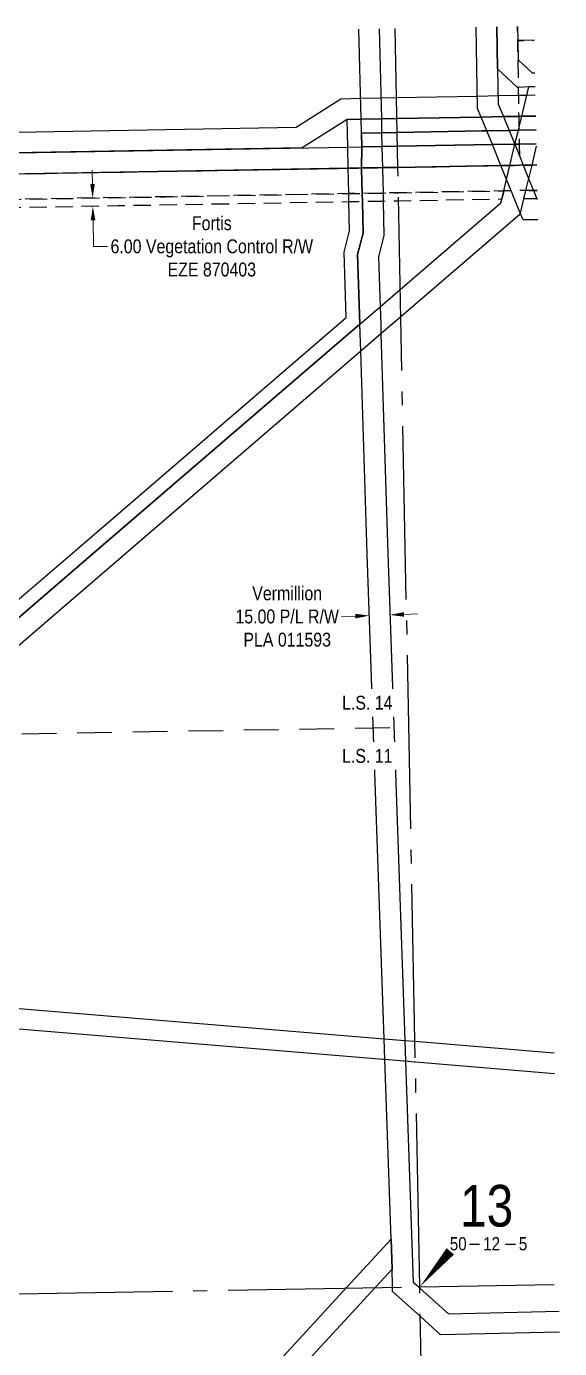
# Model space of a CAD drawing. Extents: x 589502 to 595950, y 5907385 to 5909234.
# Drawn here: x 591467 to 591851, y 5908282 to 5909234 of the extents above; entities that cross this region are included whole.
import ezdxf
from ezdxf.enums import TextEntityAlignment as Align

# ---------------------------------------------------------------- set-up
doc = ezdxf.new("R2010")
doc.units = 0
doc.header["$LTSCALE"] = 5
doc.header["$PDSIZE"] = 0.5
for name, pattern in [('foc-ACCESSROAD', [3.75, 2.5, -1.25]), ('foc-FLOWLINE', [3.75, 2.5, -1.25]), ('foc-LSD', [8, 5, -3]), ('foc-QUARTERLINE', [33, 25, -3, 2, -3])]:
    doc.linetypes.add(name, pattern=pattern)
doc.layers.get('Defpoints').update_dxf_attribs({"color": 9})
for name, color, linetype in [('10', 1, 'Continuous'), ('9', 3, 'Continuous'), ('C-RW', 13, 'Continuous'), ('C-WS', 13, 'foc-ACCESSROAD'), ('F-EZE', 190, 'foc-FLOWLINE'), ('F-RW', 190, 'Continuous'), ('L-QSEC', 8, 'foc-QUARTERLINE'), ('L-SEC', 7, 'Continuous'), ('L-SECLBL', 7, 'Continuous'), ('L-SECTION-LSD', 7, 'foc-LSD')]:
    doc.layers.add(name, color=color, linetype=linetype)
doc.layers.add('F-EZE-T', color=190, linetype='Continuous', lineweight=9)
doc.layers.add('F-RW-T', color=190, linetype='Continuous', lineweight=9)
doc.styles.add('100L', font='ARIALN.TTF', dxfattribs={"height": 11})
doc.styles.add('80CG', font='ARIALN.TTF', dxfattribs={"height": 10})
doc.styles.add('80L', font='ARIALN.TTF', dxfattribs={"height": 10})
doc.styles.add('SIMPLEX', font='ARIALN.TTF')
doc.dimstyles.new('Compass 5 000', dxfattribs={"dimscale": 5, "dimtxt": 9, "dimasz": 2, "dimexe": 0.2, "dimexo": 0.0625, "dimgap": 0.5, "dimtad": 0, "dimtih": 1, "dimtoh": 1, "dimzin": 0, "dimdsep": 46, "dimtxsty": '80CG', "dimcen": 0.1, "dimse1": 1, "dimse2": 1, "dimclrd": 256, "dimclrt": 256, "dimaunit": 1, "dimadec": 4, "dimazin": 0, "dimtfac": 0.06, "dimtofl": 0, "dimtmove": 0, "dimatfit": 1, "dimfxl": 0.2, "dimtolj": 1, "dimtzin": 0, "dimlwd": -1, "dimarcsym": 0})

# ---------------------------------------------------------------- blocks, each defined once
blk = doc.blocks.new('L-SECLBL')
at = {"layer": '9', "color": 7}
for p, q in [((-5.08, -27.83), (-12.29, -27.83)), ((20.7, -27.83), (13.5, -27.83))]:
    blk.add_line(p, q, dxfattribs=at)
at = {"layer": '10', "color": 2, "style": 'SIMPLEX'}
blk.add_attdef('SEC', text='', height=30, dxfattribs=at).set_placement((0, 0), align=Align.MIDDLE)
at = {"layer": '10', "color": 5, "style": '80L'}
blk.add_attdef('TWP', text='', height=9.5, dxfattribs=at).set_placement((-14.43, -27.37), align=Align.MIDDLE_RIGHT)
blk.add_attdef('RGE', text='', height=9.5, dxfattribs=at).set_placement((3.62, -27.37), align=Align.MIDDLE_CENTER)
blk.add_attdef('MER', text='', height=9.5, dxfattribs=at).set_placement((23.17, -27.37), align=Align.MIDDLE_LEFT)
blk = doc.blocks.new('*D438')
at = {"layer": 'Defpoints', "color": 0, "transparency": 16777216}
for p in [(591514.22, 5909110.17), (591514.32, 5909104.17), (591514.63, 5909104.18)]:
    blk.add_point(p, dxfattribs=at)
at = {"layer": 'F-EZE-T', "transparency": 16777216}
for p, q in [((591514.36, 5909120.18), (591514.19, 5909130.18)), ((591514.79, 5909094.18), (591515.11, 5909075.32)), ((591515.11, 5909075.32), (591525.11, 5909075.32))]:
    blk.add_line(p, q, dxfattribs=at)
for points in [[(591516.03, 5909120.2), (591512.69, 5909120.15), (591514.53, 5909110.18)], [(591516.46, 5909094.21), (591513.13, 5909094.15), (591514.63, 5909104.18)]]:
    blk.add_solid(points, dxfattribs=at)
at = {"layer": 'F-EZE-T', "transparency": 16777216, "insert": (591600.27, 5909075.32), "char_height": 10, "attachment_point": 5, "style": '80CG'}
blk.add_mtext('\\A1;Fortis\\P6.00 Vegetation Control R/W\\PEZE 870403', dxfattribs=at)
blk = doc.blocks.new('*D439')
at = {"layer": 'Defpoints', "color": 0, "transparency": 16777216}
for p in [(591713.62, 5908809.47), (591715.27, 5908761.56), (591730.24, 5908762.07)]:
    blk.add_point(p, dxfattribs=at)
at = {"layer": 'F-RW-T', "transparency": 16777216}
for p, q in [((591703.62, 5908809.13), (591693.63, 5908808.78)), ((591738.58, 5908810.33), (591748.57, 5908810.68))]:
    blk.add_line(p, q, dxfattribs=at)
for points in [[(591738.52, 5908812), (591738.64, 5908808.67), (591728.59, 5908809.99)], [(591703.56, 5908810.79), (591703.68, 5908807.46), (591713.62, 5908809.47)]]:
    blk.add_solid(points, dxfattribs=at)
at = {"layer": 'F-RW-T', "transparency": 16777216, "insert": (591654.54, 5908808.78), "char_height": 10, "attachment_point": 5, "style": '80CG'}
blk.add_mtext('\\A1;Vermillion\\P15.00 P/L R/W\\PPLA 011593', dxfattribs=at)

msp = doc.modelspace()

# ---------------------------------------------------------------- linework, layer by layer
at = {"layer": 'C-RW'}
for points in [[(591834.931, 5909094.584), (591824.347, 5909094.383), (591822.294, 5909099.395), (591816.471, 5909113.614), (591815.744, 5909115.381), (591812.423, 5909123.457), (591808.279, 5909133.547), (591802.225, 5909148.63), (591798.193, 5909158.556), (591794.078, 5909168.516), (591791.513, 5909174.727), (591790.496, 5909233.22)], [(591805.392, 5909233.477), (591805.895, 5909203.218), (591806.442, 5909177.775), (591810.148, 5909168.802), (591814.268, 5909158.833), (591818.481, 5909148.888), (591821.938, 5909140.136), (591824.433, 5909133.824), (591828.308, 5909124.341), (591831.862, 5909115.658), (591834.342, 5909109.607), (591834.636, 5909109.612)], [(591834.159, 5909133.99), (591830.615, 5909133.93), (591824.433, 5909133.824), (591822.044, 5909133.783), (591814.88, 5909133.66), (591808.279, 5909133.547), (591734.219, 5909132.279), (591723.119, 5909132.086), (591708.134, 5909131.826), (591698.497, 5909131.659), (591136.853, 5909121.951), (591135.13, 5909221.904)], [(591150.285, 5909222.166), (591151.595, 5909137.468), (591698.164, 5909146.793), (591708.178, 5909146.961), (591722.777, 5909147.217), (591733.913, 5909147.522), (591802.225, 5909148.63), (591818.481, 5909148.888), (591821.792, 5909148.961), (591833.862, 5909149.186)], [(591151.369, 5909152.101), (591661.069, 5909161.273), (591693.23, 5909181.711), (591707.343, 5909181.985), (591721.987, 5909182.269), (591733.211, 5909182.487), (591791.358, 5909183.615), (591806.31, 5909183.906), (591821.207, 5909184.195), (591827.105, 5909184.31), (591833.172, 5909184.428)], [(591388.802, 5908745.671), (591510.046, 5908850.011), (591693.419, 5909007.752), (591706.843, 5909019.272), (591721.458, 5909031.944), (591735.939, 5909044.406), (591808.382, 5909106.691), (591809.001, 5909109.261), (591810.455, 5909115.29), (591812.423, 5909123.457), (591814.88, 5909133.66), (591818.481, 5909148.888), (591821.043, 5909158.955), (591821.588, 5909161.227), (591823.455, 5909169.038), (591828.503, 5909190.161), (591833.056, 5909190.378)], [(591833.47, 5909169.213), (591823.455, 5909169.038), (591821.459, 5909169.002), (591810.149, 5909168.801), (591794.441, 5909168.521), (591794.079, 5909168.515), (591733.513, 5909167.438), (591722.326, 5909167.239), (591707.72, 5909166.979), (591697.723, 5909166.802), (591665.366, 5909146.234), (591151.595, 5909137.464)], [(591456.662, 5908817.329), (591503.51, 5908857.621), (591688.408, 5909016.658), (591697.007, 5909024.031), (591695.542, 5909071.159), (591699.487, 5909086.589), (591699.031, 5909107.368), (591698.899, 5909113.367), (591698.497, 5909131.659), (591698.164, 5909146.793), (591697.723, 5909166.802), (591707.72, 5909166.979), (591722.326, 5909167.24), (591733.512, 5909167.439), (591794.078, 5909168.516), (591794.441, 5909168.523), (591810.148, 5909168.802), (591821.459, 5909169.003), (591823.455, 5909169.038), (591833.47, 5909169.212)], [(591833.666, 5909159.191), (591821.626, 5909158.966), (591821.043, 5909158.955), (591814.268, 5909158.833), (591798.193, 5909158.556), (591794.619, 5909158.492), (591733.714, 5909157.413), (591722.552, 5909157.217), (591707.967, 5909156.959), (591708.178, 5909146.961), (591708.134, 5909131.826), (591708.131, 5909131.021), (591708.526, 5909113.534), (591708.661, 5909107.534), (591709.171, 5909084.918), (591705.256, 5909069.577), (591706.843, 5909019.272), (591693.419, 5909007.752), (591510.046, 5908850.011), (591388.802, 5908745.671)], [(591833.862, 5909149.186), (591821.792, 5909148.961), (591818.481, 5909148.888), (591802.225, 5909148.63), (591733.913, 5909147.522), (591722.777, 5909147.217), (591708.178, 5909146.961), (591707.967, 5909156.959), (591722.552, 5909157.217), (591733.714, 5909157.413), (591794.619, 5909158.492), (591798.193, 5909158.556), (591814.268, 5909158.833), (591821.043, 5909158.955), (591821.626, 5909158.966), (591833.666, 5909159.191)], [(591833.896, 5909147.448), (591830.615, 5909133.93), (591828.308, 5909124.341), (591826.192, 5909115.561), (591824.738, 5909109.532), (591822.294, 5909099.395), (591822.043, 5909098.349), (591736.325, 5909024.651), (591722.075, 5909012.387), (591707.457, 5908999.807), (591198.257, 5908561.594)], [(591846.967, 5908479.628), (591746.83, 5908487.942), (591746.121, 5908488.001), (591739.757, 5908488.529), (591738.598, 5908488.625), (591724.815, 5908489.768), (591723.626, 5908489.867), (591198.823, 5908533.435), (591184.585, 5908534.618), (591152.823, 5908534.186), (591120.794, 5908533.749), (591120.639, 5908545.132), (591120.591, 5908548.714), (591127.214, 5908548.805), (591148.27, 5908549.092), (591180.301, 5908549.529), (591185.104, 5908549.594), (591198.52, 5908548.479), (591724.287, 5908504.83), (591739.235, 5908503.59), (591745.82, 5908503.044), (591746.536, 5908502.985), (591846.673, 5908494.671)]]:
    msp.add_lwpolyline(points, dxfattribs=at)
at = {"layer": 'C-WS', "flags": 128}
for points in [[(591832.403, 5909223.743), (591820.554, 5909223.539), (591820.384, 5909233.736)], [(591834.517, 5909115.704), (591831.862, 5909115.658), (591826.192, 5909115.561), (591815.744, 5909115.381), (591810.455, 5909115.29), (591734.577, 5909113.985), (591723.531, 5909113.793), (591708.526, 5909113.534), (591698.899, 5909113.367), (591566.786, 5909111.081), (591373.669, 5909107.745), (591353.623, 5909107.398), (591118.874, 5909103.354), (591118.707, 5909113.069), (591118.559, 5909121.636), (591118.448, 5909128.065), (591116.836, 5909221.588)], [(591135.13, 5909221.904), (591136.853, 5909121.951), (591698.497, 5909131.659), (591708.134, 5909131.826), (591723.119, 5909132.086), (591734.219, 5909132.279), (591808.279, 5909133.547), (591814.88, 5909133.66), (591822.044, 5909133.783), (591824.433, 5909133.824), (591830.615, 5909133.93), (591834.159, 5909133.99)], [(591834.159, 5909133.99), (591830.615, 5909133.93), (591824.433, 5909133.824), (591822.044, 5909133.783), (591821.938, 5909140.136), (591821.792, 5909148.961), (591821.626, 5909158.966), (591821.588, 5909161.227), (591821.459, 5909169.003), (591821.114, 5909189.809), (591820.782, 5909209.804), (591820.554, 5909223.539), (591832.403, 5909223.743)]]:
    msp.add_lwpolyline(points, dxfattribs=at)
at = {"layer": 'F-EZE', "flags": 128}
for points in [[(591116.836, 5909221.588), (591118.448, 5909128.065), (591118.559, 5909121.636), (591118.707, 5909113.069), (591118.874, 5909103.354), (591353.623, 5909107.398), (591373.669, 5909107.745), (591566.786, 5909111.081), (591698.899, 5909113.367), (591708.526, 5909113.534), (591723.531, 5909113.793), (591734.577, 5909113.985), (591810.455, 5909115.29), (591809.001, 5909109.261), (591734.694, 5909107.984), (591723.666, 5909107.793), (591708.661, 5909107.534), (591699.031, 5909107.368), (591558.005, 5909104.926), (591532.979, 5909104.493), (591453.964, 5909103.128), (591373.775, 5909101.743), (591353.728, 5909101.397), (591303.609, 5909100.532), (591112.976, 5909097.248), (591112.871, 5909103.286), (591112.704, 5909112.965), (591112.613, 5909118.278), (591112.557, 5909121.532), (591112.446, 5909127.962), (591110.835, 5909221.484)], [(591834.636, 5909109.612), (591834.342, 5909109.607), (591824.738, 5909109.532), (591826.192, 5909115.561), (591831.862, 5909115.658), (591834.517, 5909115.704)]]:
    msp.add_lwpolyline(points, dxfattribs=at)
at = {"layer": 'F-RW'}
for points in [[(591850.609, 5908293.565), (591764.868, 5908291.645), (591750.416, 5908304.772), (591730.472, 5908322.885), (591730.362, 5908326.67), (591730.008, 5908338.89), (591729.342, 5908360.537), (591724.815, 5908489.768), (591724.287, 5908504.83), (591712.056, 5908854.007), (591707.457, 5908999.807), (591706.843, 5909019.272), (591705.256, 5909069.577), (591709.171, 5909084.918), (591708.661, 5909107.534), (591708.526, 5909113.534), (591708.131, 5909131.021), (591708.134, 5909131.826), (591708.178, 5909146.961), (591707.967, 5909156.959), (591707.72, 5909166.979), (591706.092, 5909231.763)], [(591720.865, 5909232.018), (591722.326, 5909167.24), (591722.552, 5909157.217), (591722.777, 5909147.217), (591723.119, 5909132.086), (591723.135, 5909131.36), (591723.531, 5909113.793), (591723.666, 5909107.793), (591724.221, 5909083.199), (591720.323, 5909067.926), (591721.458, 5909031.944), (591721.844, 5909019.691), (591722.075, 5909012.387), (591727.056, 5908854.481), (591739.235, 5908503.59), (591739.757, 5908488.529), (591745.276, 5908329.521), (591748.096, 5908327), (591750.014, 5908325.287), (591770.718, 5908306.787), (591850.315, 5908308.568)], [(591833.056, 5909190.378), (591828.503, 5909190.161), (591821.114, 5909189.809), (591820.23, 5909189.767), (591805.895, 5909203.218), (591805.392, 5909233.477)], [(591820.384, 5909233.736), (591820.554, 5909223.539), (591820.782, 5909209.804), (591830.931, 5909200.28), (591832.86, 5909200.372)], [(591630.576, 5908252.821), (591697.734, 5908326.064), (591729.342, 5908360.537), (591730.008, 5908338.89), (591718.56, 5908326.452), (591638.862, 5908239.855)]]:
    msp.add_lwpolyline(points, dxfattribs=at)
at = {"layer": 'L-QSEC'}
for p, q in [((591734.219, 5909132.278), (591732.211, 5909232.214)), ((591749.998, 5908326.069), (591734.219, 5909132.278)), ((591749.998, 5908326.069), (591846.813, 5908327.746)), ((590952.056, 5908312.245), (591749.998, 5908326.069)), ((591765.74, 5907521.821), (591749.998, 5908326.069))]:
    msp.add_line(p, q, dxfattribs=at)
at = {"layer": 'L-SEC'}
for p, q in [((591335.825, 5909125.399), (591734.219, 5909132.278)), ((591734.219, 5909132.278), (591834.159, 5909133.998))]:
    msp.add_line(p, q, dxfattribs=at)
at = {"layer": 'L-SECLBL', "flags": 128}
msp.add_lwpolyline([(591749.998, 5908326.069, 0, 6.997, 0), (591771.946, 5908351.695, 0, 0, 0)], format="xyseb", dxfattribs=at)
at = {"layer": 'L-SECTION-LSD', "flags": 128}
msp.add_lwpolyline([(591343.426, 5908722.278), (591742.109, 5908729.174)], dxfattribs=at)

# ---------------------------------------------------------------- block references
at = {"layer": 'L-SECLBL', "xscale": 0.9995499999999923, "yscale": 0.9995499999999923, "zscale": 0.9995499999999923}
msp.add_blockref('L-SECLBL', (591798.148, 5908384.545), dxfattribs=at).add_auto_attribs({'SEC': '13', 'TWP': '50', 'RGE': '12', 'MER': '5'})

# ---------------------------------------------------------------- dimensions: what is measured, and where the dimension line sits
at = {"layer": 'F-EZE-T', "color": 6}
dim = msp.add_linear_dim(base=(591514.627, 5909104.176), p1=(591514.216, 5909110.173), p2=(591514.316, 5909104.171), angle=270.957006, text='Fortis\\P6.00 Vegetation Control R/W\\PEZE 870403', dimstyle='Compass 5 000', dxfattribs=at)
dim.commit()
dim.dimension.update_dxf_attribs({"geometry": '*D438', "text_midpoint": (591600.266, 5909075.318), "dimtype": 161})

# ---------------------------------------------------------------- next in the draw order: texts
at = {"layer": 'L-SECTION-LSD', "char_height": 9.9955, "attachment_point": 1, "style": '100L', "bg_fill": 3, "box_fill_scale": 1.5, "bg_fill_color": 256, "bg_fill_transparency": 0}
for s, width, insert in [('L.S. 14', 36.9982, (591694.059, 5908751.746)), ('L.S. 11', 36.4495, (591694.059, 5908713.479))]:
    msp.add_mtext_dynamic_manual_height_columns(s, width=width, gutter_width=55, heights=[0], dxfattribs=dict(at, insert=insert))

# ---------------------------------------------------------------- next in the draw order: dimensions: what is measured, and where the dimension line sits
at = {"layer": 'F-RW-T', "color": 6}
dim = msp.add_linear_dim(base=(591713.616, 5908809.472), p1=(591730.237, 5908762.075), p2=(591715.267, 5908761.559), angle=181.973237, text='Vermillion\\P15.00 P/L R/W\\PPLA 011593', dimstyle='Compass 5 000', dxfattribs=at)
dim.commit()
dim.dimension.update_dxf_attribs({"geometry": '*D439', "text_midpoint": (591654.542, 5908808.783), "dimtype": 161})

doc.saveas('drawing.dxf')
